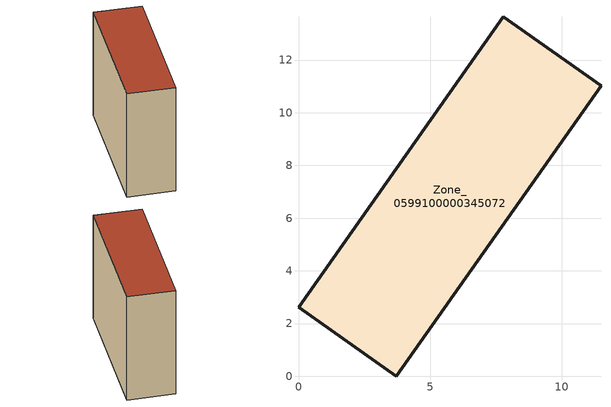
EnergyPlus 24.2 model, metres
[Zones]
Zone_0599100000345072
 floor ground (C_G): 3.71,0 0,2.61 7.78,13.64 11.48,11.03 z3.36
 wall outside (C_F): 3.71,0 11.48,11.03 7.78,13.64 0,2.61 3.71,0 z3.36:14.51
 roof outside (C_R): 0,2.61 3.71,0 11.48,11.03 7.78,13.64 z14.51
[BUILDING]
Pand.0599100000345072: North Axis=0; Terrain=City; Loads Convergence Tolerance Value=0.04; Temperature Convergence Tolerance Value=0.4; Solar Distribution=FullExterior; Maximum Number of Warmup Days=25; Minimum Number of Warmup Days=1
[Site:Location]
Rotterdam.The.Hague.AP_ZH_NLD Design_Conditions: Latitude=51.96; Longitude=4.45; Time Zone=1; Elevation=-4.5
[SITE:GROUNDTEMPERATURE:BUILDINGSURFACE]
18, 18, 18, 18, 18, 18, 18, 18, 18, 18, 18, 18
[MATERIAL] Thermal Absorptance=0.9; Solar Absorptance=0.7; Visible Absorptance=0.7
Name | Roughness | Thickness | Conductivity | Density | Specific Heat
G.TI.1992-2005 | MediumSmooth | 0.15 | 0.06 | 540 | 1210
F.TI.1992-2005 | Rough | 0.3 | 0.12 | 1920 | 840
R.TI.1992-2005 | MediumRough | 0.2 | 0.08 | 1500 | 1000
[CONSTRUCTION]
C_G: G.TI.1992-2005
C_F: F.TI.1992-2005
C_R: R.TI.1992-2005
[ZONE]
Zone_0599100000345072: Type=1; Multiplier=1; Ceiling Height=Autocalculate; Volume=Autocalculate; Floor Area=autocalculate; Part of Total Floor Area=Yes
[ZONEINFILTRATION:DESIGNFLOWRATE]
Infil_Zone_0599100000345072: Zone or ZoneList or Space or SpaceList=Zone_0599100000345072; Schedule=AlwaysOn; Design Flow Rate Calculation Method=Flow/Area; Flow Rate per Floor Area=0.0015; Constant Term Coefficient=1; Temperature Term Coefficient=0; Velocity Term Coefficient=0; Velocity Squared Term Coefficient=0
[HVACTEMPLATE:ZONE:IDEALLOADSAIRSYSTEM]
Zone_0599100000345072: Maximum Heating Supply Air Temperature=50; Minimum Cooling Supply Air Temperature=13; Maximum Heating Supply Air Humidity Ratio=0.0156; Minimum Cooling Supply Air Humidity Ratio=0.0077; Heating Limit=NoLimit; Cooling Limit=NoLimit; Dehumidification Control Type=ConstantSensibleHeatRatio; Cooling Sensible Heat Ratio=0.7; Dehumidification Setpoint=60; Humidification Control Type=None; Humidification Setpoint=30; Outdoor Air Method=None; Outdoor Air Flow Rate per Person=0.00944; Outdoor Air Flow Rate per Zone Floor Area=0; Outdoor Air Flow Rate per Zone=0; Demand Controlled Ventilation Type=None; Outdoor Air Economizer Type=NoEconomizer; Heat Recovery Type=None; Sensible Heat Recovery Effectiveness=0.7; Latent Heat Recovery Effectiveness=0.65
[ZONECONTROL:THERMOSTAT]
ThermostatControl_Zone_0599100000345072: Zone or ZoneList=Zone_0599100000345072; Control Type Schedule=DualSetpointControlType; Control 1=Thermostat_Zone_0599100000345072; Temperature Difference Between Cutout And Setpoint=0
[THERMOSTATSETPOINT:DUALSETPOINT]
Thermostat_Zone_0599100000345072: Heating Setpoint Temperature Schedule=HeatingSetpoint_Zone_0599100000345072; Cooling Setpoint Temperature Schedule=CoolingSetpoint_Zone_0599100000345072
[SCHEDULE:COMPACT]
HeatingSetpoint_Zone_0599100000345072: Through: 12/31, For: AllDays, Until: 24:00, 21
CoolingSetpoint_Zone_0599100000345072: Through: 12/31, For: AllDays, Until: 24:00, 24
DualSetpointControlType: Through: 12/31, For: AllDays, Until: 24:00, 4
AlwaysOn: Through: 12/31, For: AllDays, Until: 24:00, 1
